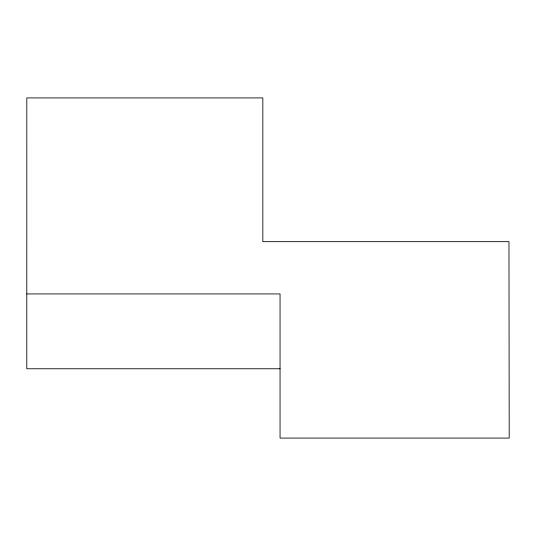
<?xml version="1.0" encoding="UTF-8"?>
<svg xmlns="http://www.w3.org/2000/svg" width="536" height="536" viewBox="0 0 536 536"><rect width="100%" height="100%" fill="white"/><g stroke="black" fill="none" stroke-linecap="round" stroke-linejoin="round"><path stroke-width="0.8" d="M26.8 293.936L26.813 97.921L262.834 97.921L262.834 241.662L508.966 241.662L509.2 438.08L280.053 438.08L280.053 293.936L26.8 293.936L26.8 368.768L280.053 368.768"/></g></svg>
